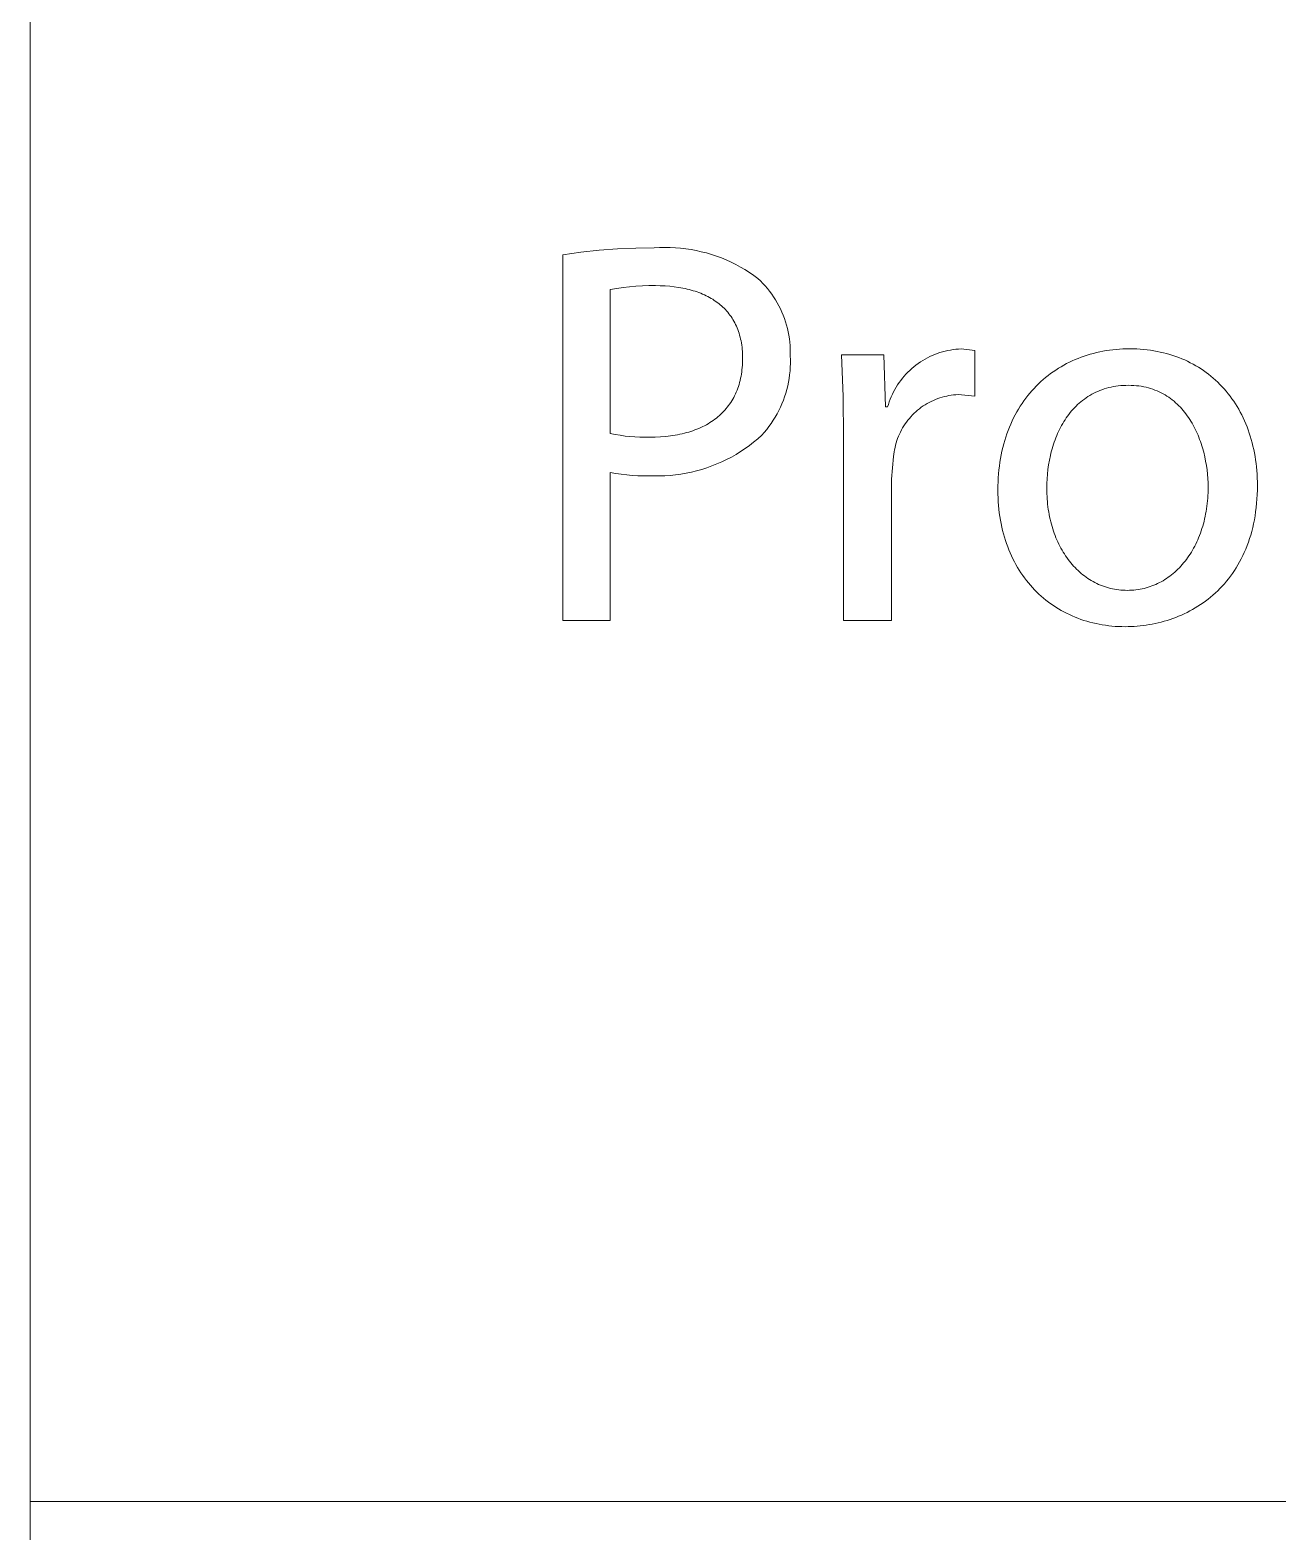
# Model space of a CAD drawing. Header units: millimetres. Extents: x -644 to 2279, y -276 to 1766.
# Drawn here: x 1174 to 1240.5, y -195.9 to -115.8 of the extents above; entities that cross this region are included whole.
import ezdxf

# ---------------------------------------------------------------- set-up
doc = ezdxf.new("R2010")
doc.units = ezdxf.units.MM
doc.header["$MEASUREMENT"] = 0
doc.layers.add('Domyślny', color=7, linetype='Continuous', true_color=0x000000)

msp = doc.modelspace()

# ---------------------------------------------------------------- linework, layer by layer
at = {"layer": 'Domyślny', "color": 18, "lineweight": 15, "true_color": 0x000000}
for p, q in [((1173.957, -275.92), (1173.957, 50.816)), ((1202.364, -127.789), (1203.335, -127.648)), ((1202.364, -147.275), (1202.364, -127.789)), ((1203.335, -127.648), (1204.311, -127.54)), ((1204.311, -127.54), (1205.289, -127.464)), ((1205.289, -127.464), (1206.269, -127.42)), ((1206.269, -127.42), (1207.25, -127.41)), ((1207.25, -127.41), (1207.53, -127.394)), ((1207.53, -127.394), (1207.811, -127.387)), ((1207.811, -127.387), (1208.092, -127.391)), ((1208.092, -127.391), (1208.372, -127.404)), ((1208.372, -127.404), (1208.651, -127.426)), ((1208.651, -127.426), (1208.93, -127.459)), ((1208.93, -127.459), (1209.208, -127.5)), ((1209.208, -127.5), (1209.484, -127.552)), ((1209.484, -127.552), (1209.757, -127.613)), ((1209.757, -127.613), (1210.029, -127.683)), ((1210.029, -127.683), (1210.298, -127.763)), ((1210.298, -127.763), (1210.564, -127.851)), ((1210.564, -127.851), (1210.827, -127.949)), ((1210.827, -127.949), (1211.087, -128.056)), ((1211.087, -128.056), (1211.342, -128.172)), ((1211.342, -128.172), (1211.594, -128.297)), ((1211.594, -128.297), (1211.841, -128.43)), ((1211.841, -128.43), (1212.083, -128.571)), ((1212.083, -128.571), (1212.32, -128.721)), ((1212.32, -128.721), (1212.552, -128.879)), ((1212.552, -128.879), (1212.779, -129.045)), ((1205.244, -129.575), (1204.905, -129.638)), ((1204.905, -129.638), (1204.905, -137.298)), ((1205.586, -129.522), (1205.244, -129.575)), ((1205.929, -129.48), (1205.586, -129.522)), ((1206.273, -129.449), (1205.929, -129.48)), ((1206.618, -129.43), (1206.273, -129.449)), ((1206.963, -129.421), (1206.618, -129.43)), ((1207.309, -129.424), (1206.963, -129.421)), ((1207.569, -129.428), (1207.309, -129.424)), ((1207.823, -129.439), (1207.569, -129.428)), ((1208.071, -129.457), (1207.823, -129.439)), ((1208.313, -129.483), (1208.071, -129.457)), ((1208.549, -129.517), (1208.313, -129.483)), ((1208.665, -129.536), (1208.549, -129.517)), ((1208.779, -129.557), (1208.665, -129.536)), ((1208.891, -129.58), (1208.779, -129.557)), ((1209.002, -129.606), (1208.891, -129.58)), ((1209.111, -129.632), (1209.002, -129.606)), ((1209.218, -129.661), (1209.111, -129.632)), ((1209.324, -129.692), (1209.218, -129.661)), ((1209.428, -129.724), (1209.324, -129.692)), ((1212.779, -129.045), (1212.912, -129.172)), ((1212.912, -129.172), (1213.042, -129.303)), ((1213.042, -129.303), (1213.167, -129.439)), ((1213.167, -129.439), (1213.287, -129.58)), ((1213.287, -129.58), (1213.402, -129.724)), ((1209.53, -129.759), (1209.428, -129.724)), ((1209.63, -129.795), (1209.53, -129.759)), ((1209.728, -129.833), (1209.63, -129.795)), ((1209.825, -129.873), (1209.728, -129.833)), ((1209.92, -129.915), (1209.825, -129.873)), ((1210.013, -129.959), (1209.92, -129.915)), ((1210.104, -130.005), (1210.013, -129.959)), ((1210.193, -130.052), (1210.104, -130.005)), ((1210.28, -130.102), (1210.193, -130.052)), ((1210.365, -130.153), (1210.28, -130.102)), ((1210.448, -130.207), (1210.365, -130.153)), ((1210.53, -130.262), (1210.448, -130.207)), ((1210.609, -130.319), (1210.53, -130.262)), ((1210.686, -130.378), (1210.609, -130.319)), ((1210.761, -130.439), (1210.686, -130.378)), ((1210.834, -130.502), (1210.761, -130.439)), ((1213.402, -129.724), (1213.512, -129.872)), ((1213.512, -129.872), (1213.616, -130.024)), ((1213.616, -130.024), (1213.716, -130.18)), ((1213.716, -130.18), (1213.81, -130.339)), ((1213.81, -130.339), (1213.898, -130.501)), ((1210.905, -130.567), (1210.834, -130.502)), ((1210.974, -130.633), (1210.905, -130.567)), ((1211.041, -130.702), (1210.974, -130.633)), ((1211.105, -130.773), (1211.041, -130.702)), ((1211.168, -130.845), (1211.105, -130.773)), ((1211.228, -130.919), (1211.168, -130.845)), ((1211.286, -130.996), (1211.228, -130.919)), ((1211.342, -131.074), (1211.286, -130.996)), ((1211.395, -131.154), (1211.342, -131.074)), ((1211.447, -131.236), (1211.395, -131.154)), ((1211.496, -131.32), (1211.447, -131.236)), ((1213.898, -130.501), (1213.981, -130.666)), ((1213.981, -130.666), (1214.058, -130.834)), ((1214.058, -130.834), (1214.129, -131.004)), ((1214.129, -131.004), (1214.194, -131.177)), ((1214.194, -131.177), (1214.253, -131.352)), ((1211.542, -131.406), (1211.496, -131.32)), ((1211.586, -131.494), (1211.542, -131.406)), ((1211.628, -131.584), (1211.586, -131.494)), ((1211.668, -131.676), (1211.628, -131.584)), ((1211.705, -131.77), (1211.668, -131.676)), ((1211.74, -131.865), (1211.705, -131.77)), ((1211.772, -131.963), (1211.74, -131.865)), ((1211.802, -132.063), (1211.772, -131.963)), ((1211.829, -132.164), (1211.802, -132.063)), ((1214.253, -131.352), (1214.306, -131.528)), ((1214.306, -131.528), (1214.353, -131.707)), ((1214.353, -131.707), (1214.394, -131.887)), ((1214.394, -131.887), (1214.428, -132.068)), ((1214.428, -132.068), (1214.456, -132.251)), ((1211.854, -132.268), (1211.829, -132.164)), ((1211.876, -132.373), (1211.854, -132.268)), ((1211.896, -132.481), (1211.876, -132.373)), ((1211.913, -132.59), (1211.896, -132.481)), ((1211.928, -132.702), (1211.913, -132.59)), ((1211.94, -132.815), (1211.928, -132.702)), ((1211.949, -132.93), (1211.94, -132.815)), ((1214.456, -132.251), (1214.478, -132.434)), ((1214.478, -132.434), (1214.493, -132.618)), ((1214.493, -132.618), (1214.502, -132.802)), ((1214.502, -132.802), (1214.505, -132.987)), ((1222.759, -132.917), (1222.9, -132.885)), ((1222.9, -132.885), (1223.041, -132.857)), ((1223.041, -132.857), (1223.184, -132.834)), ((1223.184, -132.834), (1223.327, -132.817)), ((1223.327, -132.817), (1223.471, -132.804)), ((1223.471, -132.804), (1223.615, -132.796)), ((1223.615, -132.796), (1224.345, -132.883)), ((1224.345, -132.883), (1224.345, -135.307)), ((1231.175, -132.919), (1231.349, -132.889)), ((1231.349, -132.889), (1231.523, -132.863)), ((1231.523, -132.863), (1231.699, -132.84)), ((1231.699, -132.84), (1231.877, -132.822)), ((1231.877, -132.822), (1232.056, -132.808)), ((1232.056, -132.808), (1232.236, -132.798)), ((1232.236, -132.798), (1232.418, -132.792)), ((1232.418, -132.792), (1232.601, -132.79)), ((1232.601, -132.79), (1232.791, -132.792)), ((1232.791, -132.792), (1232.978, -132.799)), ((1232.978, -132.799), (1233.164, -132.809)), ((1233.164, -132.809), (1233.348, -132.824)), ((1233.348, -132.824), (1233.529, -132.843)), ((1233.529, -132.843), (1233.709, -132.867)), ((1233.709, -132.867), (1233.886, -132.894)), ((1233.886, -132.894), (1234.062, -132.926)), ((1211.939, -133.785), (1211.949, -133.663)), ((1211.956, -133.048), (1211.949, -132.93)), ((1211.949, -133.663), (1211.956, -133.54)), ((1211.96, -133.167), (1211.956, -133.048)), ((1211.956, -133.54), (1211.96, -133.415)), ((1211.961, -133.288), (1211.96, -133.167)), ((1211.96, -133.415), (1211.961, -133.288)), ((1214.505, -132.987), (1214.501, -133.171)), ((1214.501, -133.171), (1214.508, -133.372)), ((1214.508, -133.572), (1214.502, -133.772)), ((1214.508, -133.372), (1214.508, -133.572)), ((1217.325, -135.325), (1217.23, -133.117)), ((1217.23, -133.117), (1219.489, -133.117)), ((1219.489, -133.117), (1219.576, -135.891)), ((1221.094, -133.75), (1221.207, -133.66)), ((1221.207, -133.66), (1221.323, -133.575)), ((1221.323, -133.575), (1221.443, -133.493)), ((1221.443, -133.493), (1221.565, -133.416)), ((1221.565, -133.416), (1221.689, -133.343)), ((1221.689, -133.343), (1221.816, -133.274)), ((1221.816, -133.274), (1221.945, -133.209)), ((1221.945, -133.209), (1222.076, -133.149)), ((1222.076, -133.149), (1222.209, -133.093)), ((1222.209, -133.093), (1222.344, -133.042)), ((1222.344, -133.042), (1222.481, -132.996)), ((1222.481, -132.996), (1222.619, -132.954)), ((1222.619, -132.954), (1222.759, -132.917)), ((1228.943, -133.743), (1229.089, -133.66)), ((1229.089, -133.66), (1229.237, -133.58)), ((1229.237, -133.58), (1229.388, -133.505)), ((1229.388, -133.505), (1229.54, -133.432)), ((1229.54, -133.432), (1229.695, -133.364)), ((1229.695, -133.364), (1229.852, -133.299)), ((1229.852, -133.299), (1230.011, -133.238)), ((1230.011, -133.238), (1230.172, -133.181)), ((1230.172, -133.181), (1230.335, -133.128)), ((1230.335, -133.128), (1230.499, -133.078)), ((1230.499, -133.078), (1230.666, -133.032)), ((1230.666, -133.032), (1230.834, -132.991)), ((1230.834, -132.991), (1231.004, -132.953)), ((1231.004, -132.953), (1231.175, -132.919)), ((1234.062, -132.926), (1234.235, -132.961)), ((1234.235, -132.961), (1234.405, -133.001)), ((1234.405, -133.001), (1234.574, -133.044)), ((1234.574, -133.044), (1234.74, -133.092)), ((1234.74, -133.092), (1234.904, -133.143)), ((1234.904, -133.143), (1235.066, -133.198)), ((1235.066, -133.198), (1235.225, -133.257)), ((1235.225, -133.257), (1235.382, -133.32)), ((1235.382, -133.32), (1235.536, -133.386)), ((1235.536, -133.386), (1235.688, -133.457)), ((1235.688, -133.457), (1235.837, -133.531)), ((1235.837, -133.531), (1235.984, -133.608)), ((1235.984, -133.608), (1236.128, -133.69)), ((1236.128, -133.69), (1236.269, -133.774)), ((1211.799, -134.583), (1211.827, -134.474)), ((1211.827, -134.474), (1211.852, -134.364)), ((1211.852, -134.364), (1211.875, -134.252)), ((1211.875, -134.252), (1211.895, -134.138)), ((1211.895, -134.138), (1211.912, -134.022)), ((1211.912, -134.022), (1211.927, -133.904)), ((1211.927, -133.904), (1211.939, -133.785)), ((1214.44, -134.37), (1214.405, -134.567)), ((1214.467, -134.172), (1214.44, -134.37)), ((1214.488, -133.972), (1214.467, -134.172)), ((1214.502, -133.772), (1214.488, -133.972)), ((1220.309, -134.593), (1220.394, -134.476)), ((1220.394, -134.476), (1220.483, -134.362)), ((1220.483, -134.362), (1220.576, -134.252)), ((1220.576, -134.252), (1220.673, -134.144)), ((1220.673, -134.144), (1220.773, -134.04)), ((1220.773, -134.04), (1220.877, -133.94)), ((1220.877, -133.94), (1220.984, -133.843)), ((1220.984, -133.843), (1221.094, -133.75)), ((1227.863, -134.541), (1227.989, -134.428)), ((1227.989, -134.428), (1228.118, -134.32)), ((1228.118, -134.32), (1228.249, -134.215)), ((1228.249, -134.215), (1228.383, -134.113)), ((1228.383, -134.113), (1228.519, -134.015)), ((1228.519, -134.015), (1228.658, -133.921)), ((1228.658, -133.921), (1228.799, -133.83)), ((1228.799, -133.83), (1228.943, -133.743)), ((1236.269, -133.774), (1236.408, -133.863)), ((1236.408, -133.863), (1236.544, -133.955)), ((1236.544, -133.955), (1236.678, -134.05)), ((1236.678, -134.05), (1236.808, -134.149)), ((1236.808, -134.149), (1236.936, -134.251)), ((1236.936, -134.251), (1237.061, -134.356)), ((1237.061, -134.356), (1237.184, -134.465)), ((1237.184, -134.465), (1237.303, -134.577)), ((1211.484, -135.382), (1211.532, -135.289)), ((1211.532, -135.289), (1211.578, -135.194)), ((1211.578, -135.194), (1211.621, -135.096)), ((1211.621, -135.096), (1211.662, -134.997)), ((1211.662, -134.997), (1211.7, -134.897)), ((1211.7, -134.897), (1211.735, -134.794)), ((1211.735, -134.794), (1211.768, -134.689)), ((1211.768, -134.689), (1211.799, -134.583)), ((1214.262, -135.151), (1214.2, -135.342)), ((1214.316, -134.958), (1214.262, -135.151)), ((1214.364, -134.764), (1214.316, -134.958)), ((1214.405, -134.567), (1214.364, -134.764)), ((1219.886, -135.347), (1219.946, -135.215)), ((1219.946, -135.215), (1220.01, -135.086)), ((1220.01, -135.086), (1220.078, -134.959)), ((1220.078, -134.959), (1220.151, -134.834)), ((1220.151, -134.834), (1220.228, -134.712)), ((1220.228, -134.712), (1220.309, -134.593)), ((1222.965, -135.283), (1222.843, -135.307)), ((1223.088, -135.263), (1222.965, -135.283)), ((1223.212, -135.247), (1223.088, -135.263)), ((1223.335, -135.236), (1223.212, -135.247)), ((1223.46, -135.229), (1223.335, -135.236)), ((1224.345, -135.307), (1223.46, -135.229)), ((1227.063, -135.423), (1227.168, -135.287)), ((1227.168, -135.287), (1227.277, -135.154)), ((1227.277, -135.154), (1227.388, -135.024)), ((1227.388, -135.024), (1227.503, -134.898)), ((1227.503, -134.898), (1227.62, -134.775)), ((1227.62, -134.775), (1227.74, -134.656)), ((1227.74, -134.656), (1227.863, -134.541)), ((1230.478, -135.275), (1230.378, -135.337)), ((1230.58, -135.216), (1230.478, -135.275)), ((1230.685, -135.161), (1230.58, -135.216)), ((1230.791, -135.108), (1230.685, -135.161)), ((1230.901, -135.059), (1230.791, -135.108)), ((1231.012, -135.013), (1230.901, -135.059)), ((1231.126, -134.97), (1231.012, -135.013)), ((1231.243, -134.931), (1231.126, -134.97)), ((1231.362, -134.895), (1231.243, -134.931)), ((1231.483, -134.862), (1231.362, -134.895)), ((1231.607, -134.833), (1231.483, -134.862)), ((1231.733, -134.808), (1231.607, -134.833)), ((1231.862, -134.786), (1231.733, -134.808)), ((1231.993, -134.769), (1231.862, -134.786)), ((1232.127, -134.755), (1231.993, -134.769)), ((1232.263, -134.745), (1232.127, -134.755)), ((1232.401, -134.739), (1232.263, -134.745)), ((1232.542, -134.737), (1232.401, -134.739)), ((1232.684, -134.739), (1232.542, -134.737)), ((1232.823, -134.745), (1232.684, -134.739)), ((1232.959, -134.756), (1232.823, -134.745)), ((1233.092, -134.771), (1232.959, -134.756)), ((1233.223, -134.79), (1233.092, -134.771)), ((1233.351, -134.814), (1233.223, -134.79)), ((1233.476, -134.841), (1233.351, -134.814)), ((1233.599, -134.872), (1233.476, -134.841)), ((1233.72, -134.906), (1233.599, -134.872)), ((1233.837, -134.945), (1233.72, -134.906)), ((1233.953, -134.987), (1233.837, -134.945)), ((1234.065, -135.033), (1233.953, -134.987)), ((1234.175, -135.082), (1234.065, -135.033)), ((1234.283, -135.134), (1234.175, -135.082)), ((1234.388, -135.19), (1234.283, -135.134)), ((1234.491, -135.248), (1234.388, -135.19)), ((1234.591, -135.31), (1234.491, -135.248)), ((1237.303, -134.577), (1237.419, -134.692)), ((1237.419, -134.692), (1237.533, -134.811)), ((1237.533, -134.811), (1237.643, -134.932)), ((1237.643, -134.932), (1237.751, -135.057)), ((1237.751, -135.057), (1237.855, -135.185)), ((1237.855, -135.185), (1237.957, -135.316)), ((1210.943, -136.134), (1211.013, -136.058)), ((1211.013, -136.058), (1211.08, -135.981)), ((1211.08, -135.981), (1211.145, -135.901)), ((1211.145, -135.901), (1211.208, -135.819)), ((1211.208, -135.819), (1211.268, -135.736)), ((1211.268, -135.736), (1211.325, -135.65)), ((1211.325, -135.65), (1211.381, -135.563)), ((1211.381, -135.563), (1211.434, -135.473)), ((1211.434, -135.473), (1211.484, -135.382)), ((1213.891, -136.08), (1213.798, -136.258)), ((1213.978, -135.9), (1213.891, -136.08)), ((1214.058, -135.716), (1213.978, -135.9)), ((1214.133, -135.53), (1214.058, -135.716)), ((1214.2, -135.342), (1214.133, -135.53)), ((1217.347, -137.536), (1217.325, -135.325)), ((1219.576, -135.891), (1219.693, -135.891)), ((1219.693, -135.891), (1219.734, -135.752)), ((1219.734, -135.752), (1219.78, -135.616)), ((1219.78, -135.616), (1219.831, -135.48)), ((1219.831, -135.48), (1219.886, -135.347)), ((1221.294, -136.063), (1221.199, -136.145)), ((1221.39, -135.985), (1221.294, -136.063)), ((1221.49, -135.91), (1221.39, -135.985)), ((1221.592, -135.839), (1221.49, -135.91)), ((1221.696, -135.771), (1221.592, -135.839)), ((1221.803, -135.707), (1221.696, -135.771)), ((1221.912, -135.647), (1221.803, -135.707)), ((1222.022, -135.591), (1221.912, -135.647)), ((1222.135, -135.538), (1222.022, -135.591)), ((1222.25, -135.489), (1222.135, -135.538)), ((1222.366, -135.445), (1222.25, -135.489)), ((1222.483, -135.404), (1222.366, -135.445)), ((1222.602, -135.368), (1222.483, -135.404)), ((1222.722, -135.335), (1222.602, -135.368)), ((1222.843, -135.307), (1222.722, -135.335)), ((1226.584, -136.155), (1226.673, -136.002)), ((1226.673, -136.002), (1226.765, -135.852)), ((1226.765, -135.852), (1226.861, -135.706)), ((1226.861, -135.706), (1226.96, -135.563)), ((1226.96, -135.563), (1227.063, -135.423)), ((1229.508, -136.102), (1229.433, -136.191)), ((1229.584, -136.014), (1229.508, -136.102)), ((1229.663, -135.929), (1229.584, -136.014)), ((1229.745, -135.846), (1229.663, -135.929)), ((1229.828, -135.765), (1229.745, -135.846)), ((1229.914, -135.687), (1229.828, -135.765)), ((1230.002, -135.612), (1229.914, -135.687)), ((1230.093, -135.539), (1230.002, -135.612)), ((1230.185, -135.469), (1230.093, -135.539)), ((1230.281, -135.401), (1230.185, -135.469)), ((1230.378, -135.337), (1230.281, -135.401)), ((1234.688, -135.375), (1234.591, -135.31)), ((1234.784, -135.443), (1234.688, -135.375)), ((1234.877, -135.514), (1234.784, -135.443)), ((1234.967, -135.587), (1234.877, -135.514)), ((1235.055, -135.664), (1234.967, -135.587)), ((1235.141, -135.742), (1235.055, -135.664)), ((1235.224, -135.824), (1235.141, -135.742)), ((1235.305, -135.907), (1235.224, -135.824)), ((1235.383, -135.993), (1235.305, -135.907)), ((1235.46, -136.082), (1235.383, -135.993)), ((1235.534, -136.172), (1235.46, -136.082)), ((1237.957, -135.316), (1238.055, -135.45)), ((1238.055, -135.45), (1238.15, -135.587)), ((1238.15, -135.587), (1238.242, -135.727)), ((1238.242, -135.727), (1238.331, -135.87)), ((1238.331, -135.87), (1238.416, -136.016)), ((1238.416, -136.016), (1238.499, -136.164)), ((1209.834, -136.937), (1209.933, -136.888)), ((1209.933, -136.888), (1210.029, -136.836)), ((1210.029, -136.836), (1210.123, -136.782)), ((1210.123, -136.782), (1210.215, -136.727)), ((1210.215, -136.727), (1210.305, -136.669)), ((1210.305, -136.669), (1210.393, -136.609)), ((1210.393, -136.609), (1210.478, -136.547)), ((1210.478, -136.547), (1210.561, -136.483)), ((1210.561, -136.483), (1210.642, -136.417)), ((1210.642, -136.417), (1210.721, -136.35)), ((1210.721, -136.35), (1210.797, -136.28)), ((1210.797, -136.28), (1210.872, -136.208)), ((1210.872, -136.208), (1210.943, -136.134)), ((1213.482, -136.769), (1213.366, -136.932)), ((1213.593, -136.603), (1213.482, -136.769)), ((1213.699, -136.432), (1213.593, -136.603)), ((1213.798, -136.258), (1213.699, -136.432)), ((1220.559, -136.902), (1220.494, -137.008)), ((1220.627, -136.798), (1220.559, -136.902)), ((1220.699, -136.697), (1220.627, -136.798)), ((1220.774, -136.597), (1220.699, -136.697)), ((1220.853, -136.501), (1220.774, -136.597)), ((1220.935, -136.408), (1220.853, -136.501)), ((1221.02, -136.317), (1220.935, -136.408)), ((1221.108, -136.229), (1221.02, -136.317)), ((1221.199, -136.145), (1221.108, -136.229)), ((1226.189, -136.97), (1226.261, -136.8)), ((1226.261, -136.8), (1226.336, -136.634)), ((1226.336, -136.634), (1226.415, -136.471)), ((1226.415, -136.471), (1226.498, -136.312)), ((1226.498, -136.312), (1226.584, -136.155)), ((1228.975, -136.878), (1228.918, -136.983)), ((1229.034, -136.774), (1228.975, -136.878)), ((1229.095, -136.672), (1229.034, -136.774)), ((1229.158, -136.572), (1229.095, -136.672)), ((1229.223, -136.474), (1229.158, -136.572)), ((1229.291, -136.378), (1229.223, -136.474)), ((1229.361, -136.284), (1229.291, -136.378)), ((1229.433, -136.191), (1229.361, -136.284)), ((1235.605, -136.265), (1235.534, -136.172)), ((1235.675, -136.359), (1235.605, -136.265)), ((1235.742, -136.456), (1235.675, -136.359)), ((1235.807, -136.554), (1235.742, -136.456)), ((1235.869, -136.654), (1235.807, -136.554)), ((1235.93, -136.756), (1235.869, -136.654)), ((1235.988, -136.859), (1235.93, -136.756)), ((1236.044, -136.964), (1235.988, -136.859)), ((1238.499, -136.164), (1238.578, -136.316)), ((1238.578, -136.316), (1238.653, -136.47)), ((1238.653, -136.47), (1238.725, -136.627)), ((1238.725, -136.627), (1238.794, -136.786)), ((1238.794, -136.786), (1238.86, -136.949)), ((1204.905, -137.298), (1205.165, -137.354)), ((1205.165, -137.354), (1205.427, -137.401)), ((1205.427, -137.401), (1205.69, -137.439)), ((1205.69, -137.439), (1205.954, -137.469)), ((1205.954, -137.469), (1206.219, -137.49)), ((1206.219, -137.49), (1206.485, -137.503)), ((1206.485, -137.503), (1206.751, -137.507)), ((1206.751, -137.507), (1207.017, -137.503)), ((1207.017, -137.503), (1207.301, -137.498)), ((1207.301, -137.498), (1207.579, -137.485)), ((1207.579, -137.485), (1207.849, -137.464)), ((1207.849, -137.464), (1207.982, -137.45)), ((1207.982, -137.45), (1208.112, -137.433)), ((1208.112, -137.433), (1208.241, -137.415)), ((1208.241, -137.415), (1208.367, -137.395)), ((1208.367, -137.395), (1208.492, -137.372)), ((1208.492, -137.372), (1208.615, -137.347)), ((1208.615, -137.347), (1208.736, -137.32)), ((1208.736, -137.32), (1208.855, -137.291)), ((1208.855, -137.291), (1208.972, -137.26)), ((1208.972, -137.26), (1209.087, -137.227)), ((1209.087, -137.227), (1209.2, -137.192)), ((1209.2, -137.192), (1209.311, -137.155)), ((1209.311, -137.155), (1209.419, -137.116)), ((1209.419, -137.116), (1209.526, -137.074)), ((1209.526, -137.074), (1209.631, -137.031)), ((1209.631, -137.031), (1209.734, -136.985)), ((1209.734, -136.985), (1209.834, -136.937)), ((1212.769, -137.586), (1212.549, -137.768)), ((1212.983, -137.396), (1212.769, -137.586)), ((1213.116, -137.246), (1212.983, -137.396)), ((1213.244, -137.091), (1213.116, -137.246)), ((1213.366, -136.932), (1213.244, -137.091)), ((1217.347, -147.278), (1217.347, -137.536)), ((1220.187, -137.687), (1220.15, -137.806)), ((1220.228, -137.57), (1220.187, -137.687)), ((1220.274, -137.454), (1220.228, -137.57)), ((1220.323, -137.34), (1220.274, -137.454)), ((1220.376, -137.227), (1220.323, -137.34)), ((1220.434, -137.117), (1220.376, -137.227)), ((1220.494, -137.008), (1220.434, -137.117)), ((1225.887, -137.864), (1225.94, -137.679)), ((1225.94, -137.679), (1225.996, -137.497)), ((1225.996, -137.497), (1226.057, -137.318)), ((1226.057, -137.318), (1226.121, -137.142)), ((1226.121, -137.142), (1226.189, -136.97)), ((1228.623, -137.647), (1228.582, -137.762)), ((1228.667, -137.533), (1228.623, -137.647)), ((1228.713, -137.42), (1228.667, -137.533)), ((1228.761, -137.309), (1228.713, -137.42)), ((1228.811, -137.198), (1228.761, -137.309)), ((1228.864, -137.09), (1228.811, -137.198)), ((1228.918, -136.983), (1228.864, -137.09)), ((1236.098, -137.07), (1236.044, -136.964)), ((1236.15, -137.178), (1236.098, -137.07)), ((1236.199, -137.287), (1236.15, -137.178)), ((1236.247, -137.397), (1236.199, -137.287)), ((1236.292, -137.508), (1236.247, -137.397)), ((1236.335, -137.62), (1236.292, -137.508)), ((1236.376, -137.733), (1236.335, -137.62)), ((1238.86, -136.949), (1238.921, -137.114)), ((1238.921, -137.114), (1238.98, -137.281)), ((1238.98, -137.281), (1239.035, -137.451)), ((1239.035, -137.451), (1239.086, -137.624)), ((1239.086, -137.624), (1239.134, -137.799)), ((1211.61, -138.418), (1211.362, -138.56)), ((1211.853, -138.268), (1211.61, -138.418)), ((1212.091, -138.109), (1211.853, -138.268)), ((1212.323, -137.943), (1212.091, -138.109)), ((1212.549, -137.768), (1212.323, -137.943)), ((1220.026, -138.414), (1220.014, -138.538)), ((1220.042, -138.291), (1220.026, -138.414)), ((1220.063, -138.168), (1220.042, -138.291)), ((1220.088, -138.047), (1220.063, -138.168)), ((1220.117, -137.926), (1220.088, -138.047)), ((1220.15, -137.806), (1220.117, -137.926)), ((1225.715, -138.636), (1225.752, -138.438)), ((1225.752, -138.438), (1225.793, -138.244)), ((1225.793, -138.244), (1225.838, -138.053)), ((1225.838, -138.053), (1225.887, -137.864)), ((1228.376, -138.477), (1228.324, -138.722)), ((1228.405, -138.355), (1228.376, -138.477)), ((1228.436, -138.235), (1228.405, -138.355)), ((1228.47, -138.115), (1228.436, -138.235)), ((1228.505, -137.997), (1228.47, -138.115)), ((1228.542, -137.879), (1228.505, -137.997)), ((1228.582, -137.762), (1228.542, -137.879)), ((1236.415, -137.847), (1236.376, -137.733)), ((1236.452, -137.961), (1236.415, -137.847)), ((1236.487, -138.077), (1236.452, -137.961)), ((1236.551, -138.309), (1236.487, -138.077)), ((1236.607, -138.543), (1236.551, -138.309)), ((1239.134, -137.799), (1239.178, -137.976)), ((1239.178, -137.976), (1239.218, -138.156)), ((1239.218, -138.156), (1239.255, -138.339)), ((1239.255, -138.339), (1239.288, -138.523)), ((1209.507, -139.298), (1209.23, -139.366)), ((1209.782, -139.221), (1209.507, -139.298)), ((1210.055, -139.134), (1209.782, -139.221)), ((1210.324, -139.037), (1210.055, -139.134)), ((1210.589, -138.931), (1210.324, -139.037)), ((1210.851, -138.816), (1210.589, -138.931)), ((1211.109, -138.692), (1210.851, -138.816)), ((1211.362, -138.56), (1211.109, -138.692)), ((1220.014, -138.538), (1219.897, -139.735)), ((1225.61, -139.456), (1225.63, -139.246)), ((1225.63, -139.246), (1225.654, -139.04)), ((1225.654, -139.04), (1225.682, -138.836)), ((1225.682, -138.836), (1225.715, -138.636)), ((1228.245, -139.219), (1228.217, -139.47)), ((1228.28, -138.969), (1228.245, -139.219)), ((1228.324, -138.722), (1228.28, -138.969)), ((1236.655, -138.777), (1236.607, -138.543)), ((1236.696, -139.012), (1236.655, -138.777)), ((1236.729, -139.247), (1236.696, -139.012)), ((1236.754, -139.48), (1236.729, -139.247)), ((1239.288, -138.523), (1239.317, -138.71)), ((1239.317, -138.71), (1239.343, -138.899)), ((1239.343, -138.899), (1239.364, -139.091)), ((1239.364, -139.091), (1239.382, -139.284)), ((1239.382, -139.284), (1239.396, -139.48)), ((1205.195, -139.435), (1204.905, -139.381)), ((1204.905, -139.381), (1204.905, -147.275)), ((1205.486, -139.48), (1205.195, -139.435)), ((1205.779, -139.515), (1205.486, -139.48)), ((1206.073, -139.54), (1205.779, -139.515)), ((1206.368, -139.555), (1206.073, -139.54)), ((1206.663, -139.561), (1206.368, -139.555)), ((1206.958, -139.556), (1206.663, -139.561)), ((1207.244, -139.567), (1206.958, -139.556)), ((1207.53, -139.568), (1207.244, -139.567)), ((1207.815, -139.559), (1207.53, -139.568)), ((1208.101, -139.54), (1207.815, -139.559)), ((1208.385, -139.512), (1208.101, -139.54)), ((1208.668, -139.473), (1208.385, -139.512)), ((1208.95, -139.424), (1208.668, -139.473)), ((1209.23, -139.366), (1208.95, -139.424)), ((1219.897, -139.735), (1219.897, -147.278)), ((1225.574, -140.323), (1225.576, -140.102)), ((1225.576, -140.102), (1225.583, -139.884)), ((1225.583, -139.884), (1225.594, -139.668)), ((1225.594, -139.668), (1225.61, -139.456)), ((1228.186, -139.974), (1228.182, -140.226)), ((1228.198, -139.722), (1228.186, -139.974)), ((1228.217, -139.47), (1228.198, -139.722)), ((1236.772, -139.712), (1236.754, -139.48)), ((1236.782, -139.941), (1236.772, -139.712)), ((1236.786, -140.168), (1236.782, -139.941)), ((1239.396, -139.48), (1239.406, -139.678)), ((1239.406, -139.678), (1239.412, -139.878)), ((1239.414, -140.08), (1239.411, -140.323)), ((1239.412, -139.878), (1239.414, -140.08)), ((1225.576, -140.531), (1225.574, -140.323)), ((1225.582, -140.737), (1225.576, -140.531)), ((1225.593, -140.94), (1225.582, -140.737)), ((1228.182, -140.226), (1228.183, -140.37)), ((1228.183, -140.37), (1228.187, -140.514)), ((1228.187, -140.514), (1228.194, -140.656)), ((1228.194, -140.656), (1228.203, -140.797)), ((1228.203, -140.797), (1228.214, -140.937)), ((1236.738, -141.041), (1236.753, -140.899)), ((1236.753, -140.899), (1236.765, -140.755)), ((1236.765, -140.755), (1236.774, -140.61)), ((1236.774, -140.61), (1236.781, -140.464)), ((1236.781, -140.464), (1236.785, -140.317)), ((1236.785, -140.317), (1236.786, -140.168)), ((1239.39, -140.797), (1239.372, -141.027)), ((1239.403, -140.562), (1239.39, -140.797)), ((1239.411, -140.323), (1239.403, -140.562)), ((1225.608, -141.141), (1225.593, -140.94)), ((1225.627, -141.339), (1225.608, -141.141)), ((1225.65, -141.535), (1225.627, -141.339)), ((1225.677, -141.728), (1225.65, -141.535)), ((1228.214, -140.937), (1228.228, -141.075)), ((1228.228, -141.075), (1228.245, -141.212)), ((1228.245, -141.212), (1228.263, -141.348)), ((1228.263, -141.348), (1228.285, -141.483)), ((1228.285, -141.483), (1228.309, -141.616)), ((1228.309, -141.616), (1228.335, -141.747)), ((1236.628, -141.728), (1236.655, -141.594)), ((1236.655, -141.594), (1236.68, -141.458)), ((1236.68, -141.458), (1236.702, -141.32)), ((1236.702, -141.32), (1236.721, -141.181)), ((1236.721, -141.181), (1236.738, -141.041)), ((1239.289, -141.693), (1239.251, -141.907)), ((1239.321, -141.475), (1239.289, -141.693)), ((1239.349, -141.253), (1239.321, -141.475)), ((1239.372, -141.027), (1239.349, -141.253)), ((1225.708, -141.919), (1225.677, -141.728)), ((1225.743, -142.107), (1225.708, -141.919)), ((1225.782, -142.292), (1225.743, -142.107)), ((1225.825, -142.474), (1225.782, -142.292)), ((1225.872, -142.654), (1225.825, -142.474)), ((1228.335, -141.747), (1228.363, -141.877)), ((1228.363, -141.877), (1228.394, -142.006)), ((1228.394, -142.006), (1228.427, -142.133)), ((1228.427, -142.133), (1228.462, -142.258)), ((1228.462, -142.258), (1228.5, -142.382)), ((1228.5, -142.382), (1228.54, -142.504)), ((1228.54, -142.504), (1228.582, -142.624)), ((1236.375, -142.619), (1236.418, -142.497)), ((1236.418, -142.497), (1236.459, -142.374)), ((1236.459, -142.374), (1236.497, -142.248)), ((1236.497, -142.248), (1236.534, -142.121)), ((1236.534, -142.121), (1236.568, -141.991)), ((1236.568, -141.991), (1236.599, -141.86)), ((1236.599, -141.86), (1236.628, -141.728)), ((1239.163, -142.321), (1239.112, -142.522)), ((1239.209, -142.116), (1239.163, -142.321)), ((1239.251, -141.907), (1239.209, -142.116)), ((1225.922, -142.831), (1225.872, -142.654)), ((1225.977, -143.005), (1225.922, -142.831)), ((1226.034, -143.177), (1225.977, -143.005)), ((1226.096, -143.345), (1226.034, -143.177)), ((1228.582, -142.624), (1228.626, -142.743)), ((1228.626, -142.743), (1228.672, -142.859)), ((1228.672, -142.859), (1228.721, -142.974)), ((1228.721, -142.974), (1228.771, -143.087)), ((1228.771, -143.087), (1228.824, -143.198)), ((1228.824, -143.198), (1228.879, -143.308)), ((1228.879, -143.308), (1228.935, -143.415)), ((1236.072, -143.31), (1236.127, -143.2)), ((1236.127, -143.2), (1236.181, -143.088)), ((1236.181, -143.088), (1236.233, -142.974)), ((1236.233, -142.974), (1236.282, -142.858)), ((1236.282, -142.858), (1236.33, -142.739)), ((1236.33, -142.739), (1236.375, -142.619)), ((1238.865, -143.284), (1238.793, -143.465)), ((1238.933, -143.1), (1238.865, -143.284)), ((1238.997, -142.911), (1238.933, -143.1)), ((1239.056, -142.719), (1238.997, -142.911)), ((1239.112, -142.522), (1239.056, -142.719)), ((1226.161, -143.511), (1226.096, -143.345)), ((1226.229, -143.674), (1226.161, -143.511)), ((1226.301, -143.834), (1226.229, -143.674)), ((1226.377, -143.991), (1226.301, -143.834)), ((1226.456, -144.146), (1226.377, -143.991)), ((1228.935, -143.415), (1228.994, -143.52)), ((1228.994, -143.52), (1229.055, -143.623)), ((1229.055, -143.623), (1229.118, -143.724)), ((1229.118, -143.724), (1229.182, -143.823)), ((1229.182, -143.823), (1229.249, -143.92)), ((1229.249, -143.92), (1229.317, -144.015)), ((1229.317, -144.015), (1229.388, -144.107)), ((1229.388, -144.107), (1229.46, -144.197)), ((1235.555, -144.114), (1235.626, -144.022)), ((1235.626, -144.022), (1235.695, -143.927)), ((1235.695, -143.927), (1235.763, -143.829)), ((1235.763, -143.829), (1235.828, -143.73)), ((1235.828, -143.73), (1235.892, -143.628)), ((1235.892, -143.628), (1235.954, -143.524)), ((1235.954, -143.524), (1236.014, -143.418)), ((1236.014, -143.418), (1236.072, -143.31)), ((1238.555, -143.981), (1238.468, -144.145)), ((1238.638, -143.813), (1238.555, -143.981)), ((1238.717, -143.641), (1238.638, -143.813)), ((1238.793, -143.465), (1238.717, -143.641)), ((1226.538, -144.297), (1226.456, -144.146)), ((1226.623, -144.445), (1226.538, -144.297)), ((1226.712, -144.59), (1226.623, -144.445)), ((1226.804, -144.732), (1226.712, -144.59)), ((1226.899, -144.871), (1226.804, -144.732)), ((1226.997, -145.007), (1226.899, -144.871)), ((1229.46, -144.197), (1229.534, -144.285)), ((1229.534, -144.285), (1229.61, -144.37)), ((1229.61, -144.37), (1229.687, -144.453)), ((1229.687, -144.453), (1229.767, -144.534)), ((1229.767, -144.534), (1229.848, -144.612)), ((1229.848, -144.612), (1229.931, -144.688)), ((1229.931, -144.688), (1230.015, -144.761)), ((1230.015, -144.761), (1230.101, -144.832)), ((1230.101, -144.832), (1230.189, -144.9)), ((1230.189, -144.9), (1230.278, -144.965)), ((1234.659, -144.972), (1234.749, -144.907)), ((1234.749, -144.907), (1234.837, -144.839)), ((1234.837, -144.839), (1234.923, -144.768)), ((1234.923, -144.768), (1235.008, -144.695)), ((1235.008, -144.695), (1235.091, -144.62)), ((1235.091, -144.62), (1235.172, -144.542)), ((1235.172, -144.542), (1235.252, -144.461)), ((1235.252, -144.461), (1235.331, -144.378)), ((1235.331, -144.378), (1235.407, -144.292)), ((1235.407, -144.292), (1235.482, -144.205)), ((1235.482, -144.205), (1235.555, -144.114)), ((1237.981, -144.906), (1237.874, -145.046)), ((1238.085, -144.762), (1237.981, -144.906)), ((1238.186, -144.613), (1238.085, -144.762)), ((1238.283, -144.461), (1238.186, -144.613)), ((1238.377, -144.305), (1238.283, -144.461)), ((1238.468, -144.145), (1238.377, -144.305)), ((1227.098, -145.14), (1226.997, -145.007)), ((1227.202, -145.269), (1227.098, -145.14)), ((1227.309, -145.396), (1227.202, -145.269)), ((1227.419, -145.519), (1227.309, -145.396)), ((1227.532, -145.639), (1227.419, -145.519)), ((1227.648, -145.755), (1227.532, -145.639)), ((1230.278, -144.965), (1230.369, -145.028)), ((1230.369, -145.028), (1230.462, -145.088)), ((1230.462, -145.088), (1230.556, -145.146)), ((1230.556, -145.146), (1230.651, -145.2)), ((1230.651, -145.2), (1230.748, -145.252)), ((1230.748, -145.252), (1230.847, -145.301)), ((1230.847, -145.301), (1230.947, -145.347)), ((1230.947, -145.347), (1231.048, -145.39)), ((1231.048, -145.39), (1231.151, -145.43)), ((1231.151, -145.43), (1231.255, -145.467)), ((1231.255, -145.467), (1231.361, -145.501)), ((1231.361, -145.501), (1231.467, -145.532)), ((1231.467, -145.532), (1231.575, -145.56)), ((1231.575, -145.56), (1231.685, -145.585)), ((1231.685, -145.585), (1231.795, -145.606)), ((1231.795, -145.606), (1231.907, -145.624)), ((1231.907, -145.624), (1232.02, -145.64)), ((1232.02, -145.64), (1232.134, -145.651)), ((1232.134, -145.651), (1232.25, -145.66)), ((1232.25, -145.66), (1232.366, -145.665)), ((1232.366, -145.665), (1232.484, -145.667)), ((1232.484, -145.667), (1232.599, -145.665)), ((1232.599, -145.665), (1232.712, -145.66)), ((1232.712, -145.66), (1232.825, -145.652)), ((1232.825, -145.652), (1232.937, -145.64)), ((1232.937, -145.64), (1233.047, -145.625)), ((1233.047, -145.625), (1233.157, -145.607)), ((1233.157, -145.607), (1233.266, -145.586)), ((1233.266, -145.586), (1233.373, -145.561)), ((1233.373, -145.561), (1233.479, -145.534)), ((1233.479, -145.534), (1233.585, -145.503)), ((1233.585, -145.503), (1233.689, -145.469)), ((1233.689, -145.469), (1233.792, -145.433)), ((1233.792, -145.433), (1233.893, -145.393)), ((1233.893, -145.393), (1233.994, -145.35)), ((1233.994, -145.35), (1234.093, -145.305)), ((1234.093, -145.305), (1234.191, -145.256)), ((1234.191, -145.256), (1234.287, -145.205)), ((1234.287, -145.205), (1234.383, -145.151)), ((1234.383, -145.151), (1234.476, -145.094)), ((1234.476, -145.094), (1234.569, -145.034)), ((1234.569, -145.034), (1234.659, -144.972)), ((1237.296, -145.688), (1237.172, -145.805)), ((1237.417, -145.568), (1237.296, -145.688)), ((1237.535, -145.443), (1237.417, -145.568)), ((1237.651, -145.315), (1237.535, -145.443)), ((1237.764, -145.182), (1237.651, -145.315)), ((1237.874, -145.046), (1237.764, -145.182)), ((1227.766, -145.869), (1227.648, -145.755)), ((1227.888, -145.979), (1227.766, -145.869)), ((1228.011, -146.085), (1227.888, -145.979)), ((1228.138, -146.189), (1228.011, -146.085)), ((1228.267, -146.288), (1228.138, -146.189)), ((1228.398, -146.385), (1228.267, -146.288)), ((1228.532, -146.478), (1228.398, -146.385)), ((1228.669, -146.567), (1228.532, -146.478)), ((1236.379, -146.427), (1236.24, -146.517)), ((1236.517, -146.333), (1236.379, -146.427)), ((1236.652, -146.235), (1236.517, -146.333)), ((1236.785, -146.133), (1236.652, -146.235)), ((1236.917, -146.028), (1236.785, -146.133)), ((1237.045, -145.918), (1236.917, -146.028)), ((1237.172, -145.805), (1237.045, -145.918)), ((1204.905, -147.275), (1202.364, -147.275)), ((1219.897, -147.278), (1217.347, -147.278)), ((1228.808, -146.653), (1228.669, -146.567)), ((1228.949, -146.736), (1228.808, -146.653)), ((1229.092, -146.815), (1228.949, -146.736)), ((1229.238, -146.89), (1229.092, -146.815)), ((1229.386, -146.962), (1229.238, -146.89)), ((1229.536, -147.03), (1229.386, -146.962)), ((1229.688, -147.094), (1229.536, -147.03)), ((1229.842, -147.155), (1229.688, -147.094)), ((1229.998, -147.212), (1229.842, -147.155)), ((1230.156, -147.265), (1229.998, -147.212)), ((1230.316, -147.314), (1230.156, -147.265)), ((1234.6, -147.268), (1234.443, -147.315)), ((1234.755, -147.218), (1234.6, -147.268)), ((1234.909, -147.164), (1234.755, -147.218)), ((1235.063, -147.107), (1234.909, -147.164)), ((1235.215, -147.046), (1235.063, -147.107)), ((1235.366, -146.981), (1235.215, -147.046)), ((1235.515, -146.913), (1235.366, -146.981)), ((1235.663, -146.841), (1235.515, -146.913)), ((1235.81, -146.766), (1235.663, -146.841)), ((1235.955, -146.687), (1235.81, -146.766)), ((1236.098, -146.604), (1235.955, -146.687)), ((1236.24, -146.517), (1236.098, -146.604)), ((1230.478, -147.36), (1230.316, -147.314)), ((1230.642, -147.402), (1230.478, -147.36)), ((1230.807, -147.44), (1230.642, -147.402)), ((1230.974, -147.474), (1230.807, -147.44)), ((1231.143, -147.504), (1230.974, -147.474)), ((1231.313, -147.53), (1231.143, -147.504)), ((1231.485, -147.553), (1231.313, -147.53)), ((1231.659, -147.571), (1231.485, -147.553)), ((1231.834, -147.585), (1231.659, -147.571)), ((1232.01, -147.595), (1231.834, -147.585)), ((1232.188, -147.601), (1232.01, -147.595)), ((1232.367, -147.604), (1232.188, -147.601)), ((1232.527, -147.602), (1232.367, -147.604)), ((1232.688, -147.597), (1232.527, -147.602)), ((1232.849, -147.588), (1232.688, -147.597)), ((1233.009, -147.577), (1232.849, -147.588)), ((1233.17, -147.561), (1233.009, -147.577)), ((1233.331, -147.543), (1233.17, -147.561)), ((1233.491, -147.521), (1233.331, -147.543)), ((1233.651, -147.495), (1233.491, -147.521)), ((1233.81, -147.466), (1233.651, -147.495)), ((1233.97, -147.433), (1233.81, -147.466)), ((1234.128, -147.397), (1233.97, -147.433)), ((1234.286, -147.358), (1234.128, -147.397)), ((1234.443, -147.315), (1234.286, -147.358)), ((1173.957, -194.244), (2275.749, -194.244))]:
    msp.add_line(p, q, dxfattribs=at)

doc.saveas('drawing.dxf')
